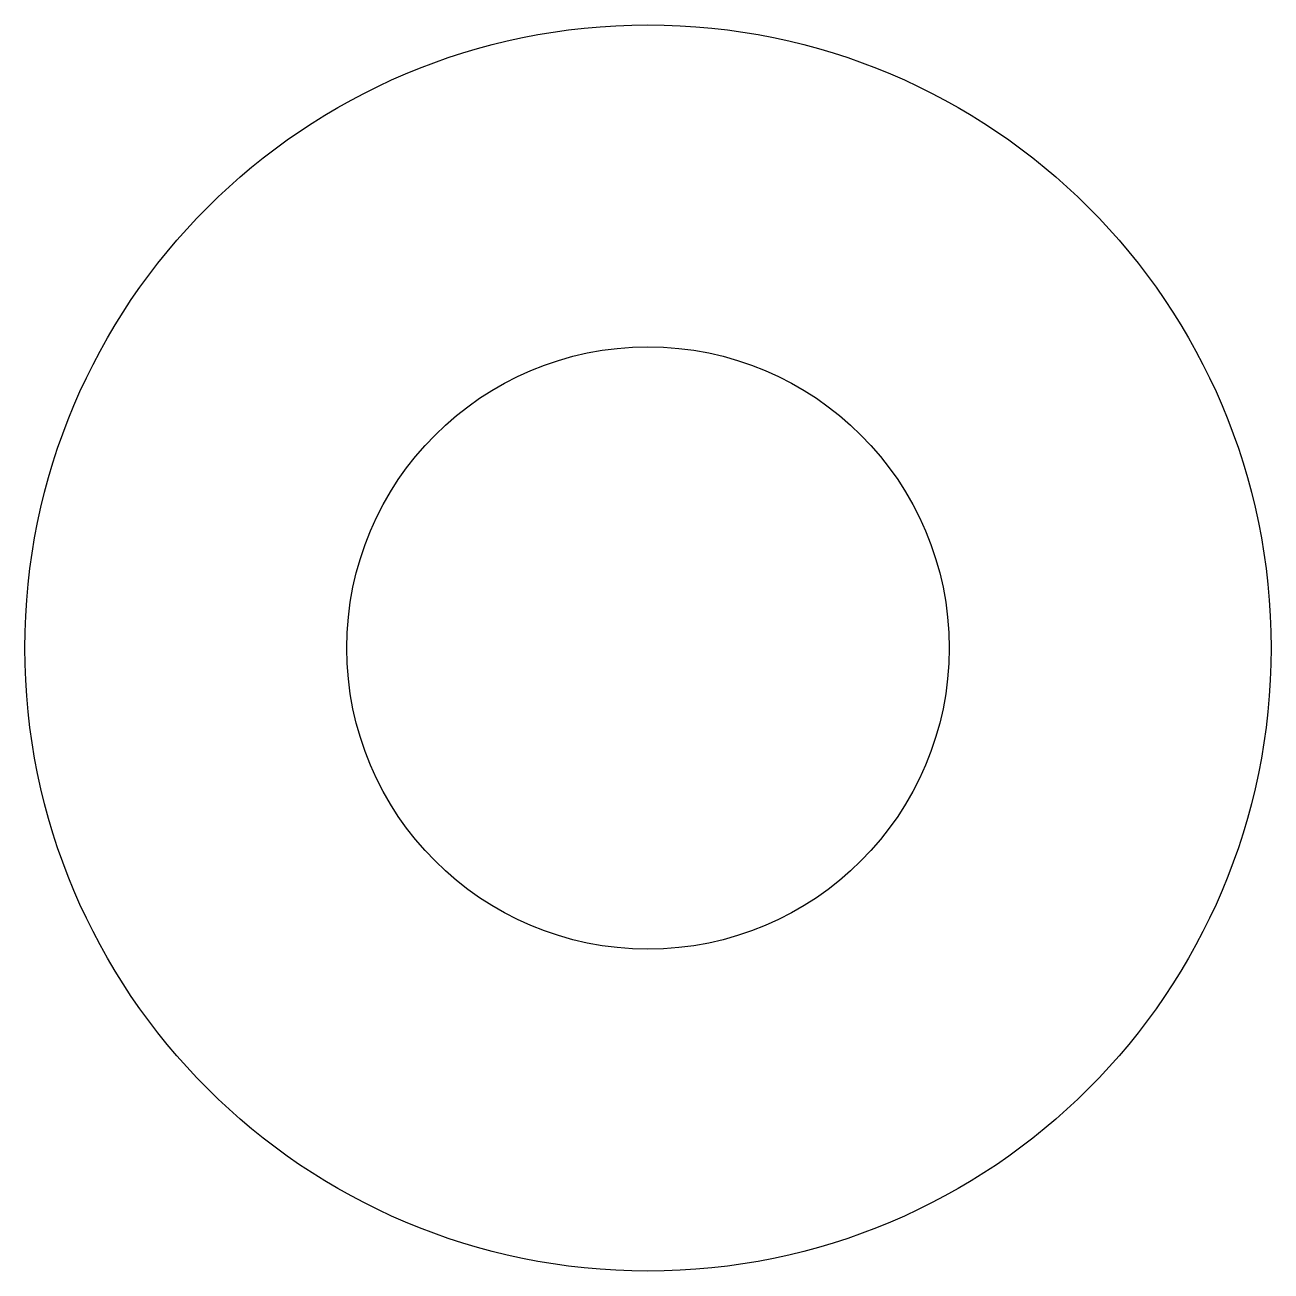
# Model space of a CAD drawing. Extents: x 949.13 to 958.44, y -0.2 to 9.11.
import ezdxf

# ---------------------------------------------------------------- set-up
doc = ezdxf.new("R2010")
doc.units = 0
doc.header["$LTSCALE"] = 15
doc.layers.get('0').update_dxf_attribs({"linetype": 'CONTINUOUS'})

msp = doc.modelspace()

# ---------------------------------------------------------------- linework, layer by layer
at = {"ltscale": 0.05}
for radius in [4.655, 2.25]:
    msp.add_circle((953.7871, 4.451), radius, dxfattribs=at)

doc.saveas('drawing.dxf')
